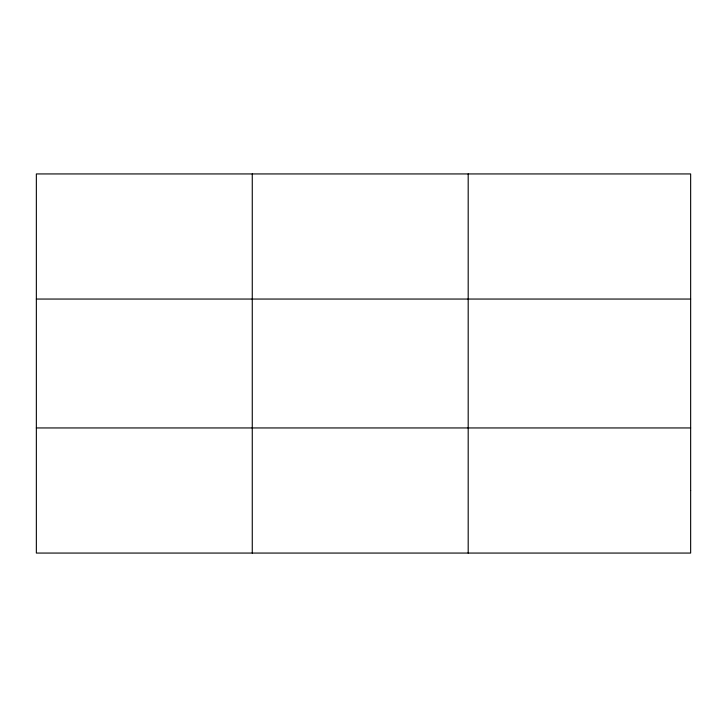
<?xml version="1.0" encoding="UTF-8"?>
<svg xmlns="http://www.w3.org/2000/svg" width="727" height="727" viewBox="0 0 727 727"><rect width="100%" height="100%" fill="white"/><g stroke="black" fill="none" stroke-linecap="round" stroke-linejoin="round"><path stroke-width="1.09" d="M252.269 553.065L252.269 173.935M468.188 553.065L468.188 173.935M36.35 299.051L690.65 299.051M36.35 427.949L690.65 427.949M690.65 490.507L690.65 553.065L36.35 553.065L36.35 173.935L690.65 173.935L690.65 490.507"/></g></svg>
